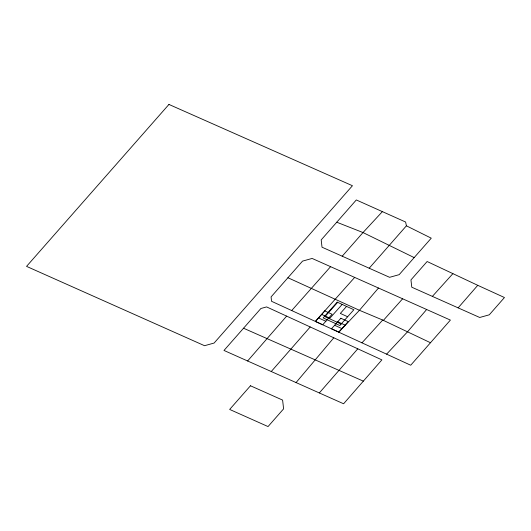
<?xml version="1.0" encoding="UTF-8"?>
<svg xmlns="http://www.w3.org/2000/svg" width="531" height="531" viewBox="0 0 531 531"><rect width="100%" height="100%" fill="white"/><g stroke="black" fill="none" stroke-linecap="round" stroke-linejoin="round"><path stroke-width="0.8" d="M296.072 382.572L333.813 337.802L381.882 359.879L343.603 403.772L223.989 350.447L260.894 308.491L266.615 306.918L333.813 337.802M378.484 288.021L312.128 258.444L302.544 261.113L271.082 296.909L271.54 301.289L410.709 365.228L450.388 320.087L378.484 288.021L359.434 310.296L338.765 332.167M426.645 309.507L407.509 331.822L386.601 354.144M247.619 360.98L286.634 316.124M458.134 307.861L477.754 285.32L504.45 297.526L489.29 314.81L479.712 317.478L411.777 287.205L410.954 279.903L427.123 261.517L477.754 285.32M319.323 392.947L357.788 348.807M271.255 371.521L310.217 326.957M336.754 222.21L321.195 239.893L322.018 247.2L389.601 277.315L399.173 274.66L431.258 238.173L406.401 225.814L405.624 222.031L356.314 199.948L336.754 222.21L363.012 232.551L414.18 257.601M369.198 268.228L406.401 225.814M342.21 256.201L363.012 232.551L382.585 211.404M291.705 310.549L330.581 266.675M329.452 318.706L342.183 304.402M346.57 306.407L340.325 313.416L347.639 316.748M383.389 320.372L402.624 298.794M315.374 321.421L354.668 277.414M337.67 302.351L324.926 316.622L341.121 324.063M432.38 296.391L452.903 273.644M361.963 342.834L382.712 320.047L430.502 342.741M382.712 320.047L359.434 310.296L287.921 277.733M243.53 328.224L363.337 381.139M321.653 314.432L328.968 317.764M337.736 321.759L345.05 325.091M318.534 317.936L325.842 321.268M334.616 325.264L341.931 328.596M168.944 104.434L26.55 266.376L204.541 345.708L214.112 343.046L352.451 185.724L168.944 104.434M250.473 385.772L229.664 409.441L268.042 426.566L283.6 408.857L282.611 400.095L250.473 385.772M324.773 310.92L315.407 321.441L322.722 324.773L332.087 314.252L324.773 310.92M337.185 302.132L323.133 317.916L339.827 325.523L353.878 309.732L337.185 302.132M340.862 318.248L331.497 328.769L338.805 332.101L348.17 321.58L340.862 318.248"/></g></svg>
